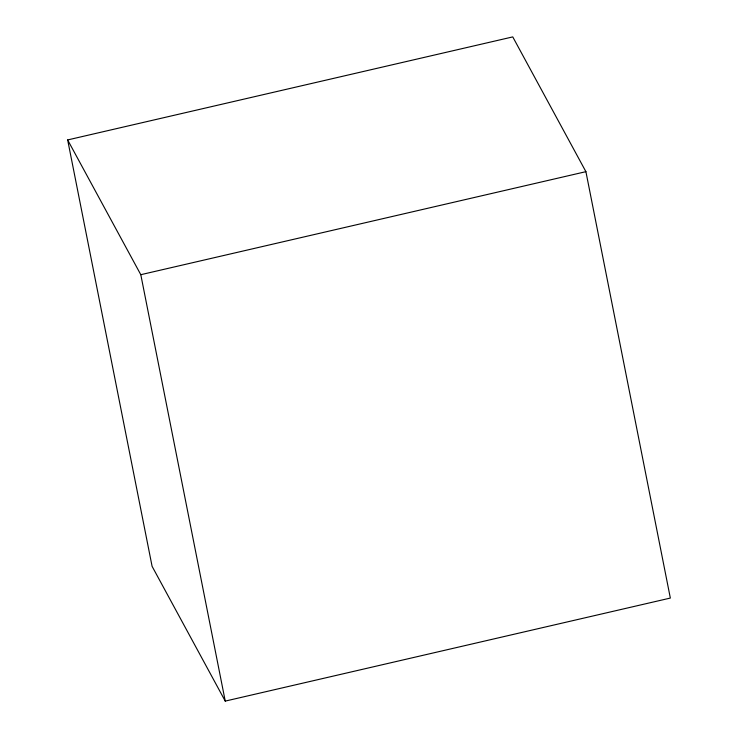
<?xml version="1.0" encoding="UTF-8"?>
<svg xmlns="http://www.w3.org/2000/svg" width="738" height="738" viewBox="0 0 738 738"><rect width="100%" height="100%" fill="white"/><g stroke="black" fill="none" stroke-linecap="round" stroke-linejoin="round"><path stroke-width="1.11" d="M67.656 139.934L512.762 36.9L585.907 171.668L670.344 598.066L225.238 701.1L152.093 566.332L67.656 139.934L140.801 274.693L225.238 701.1M140.801 274.693L585.907 171.668"/></g></svg>
